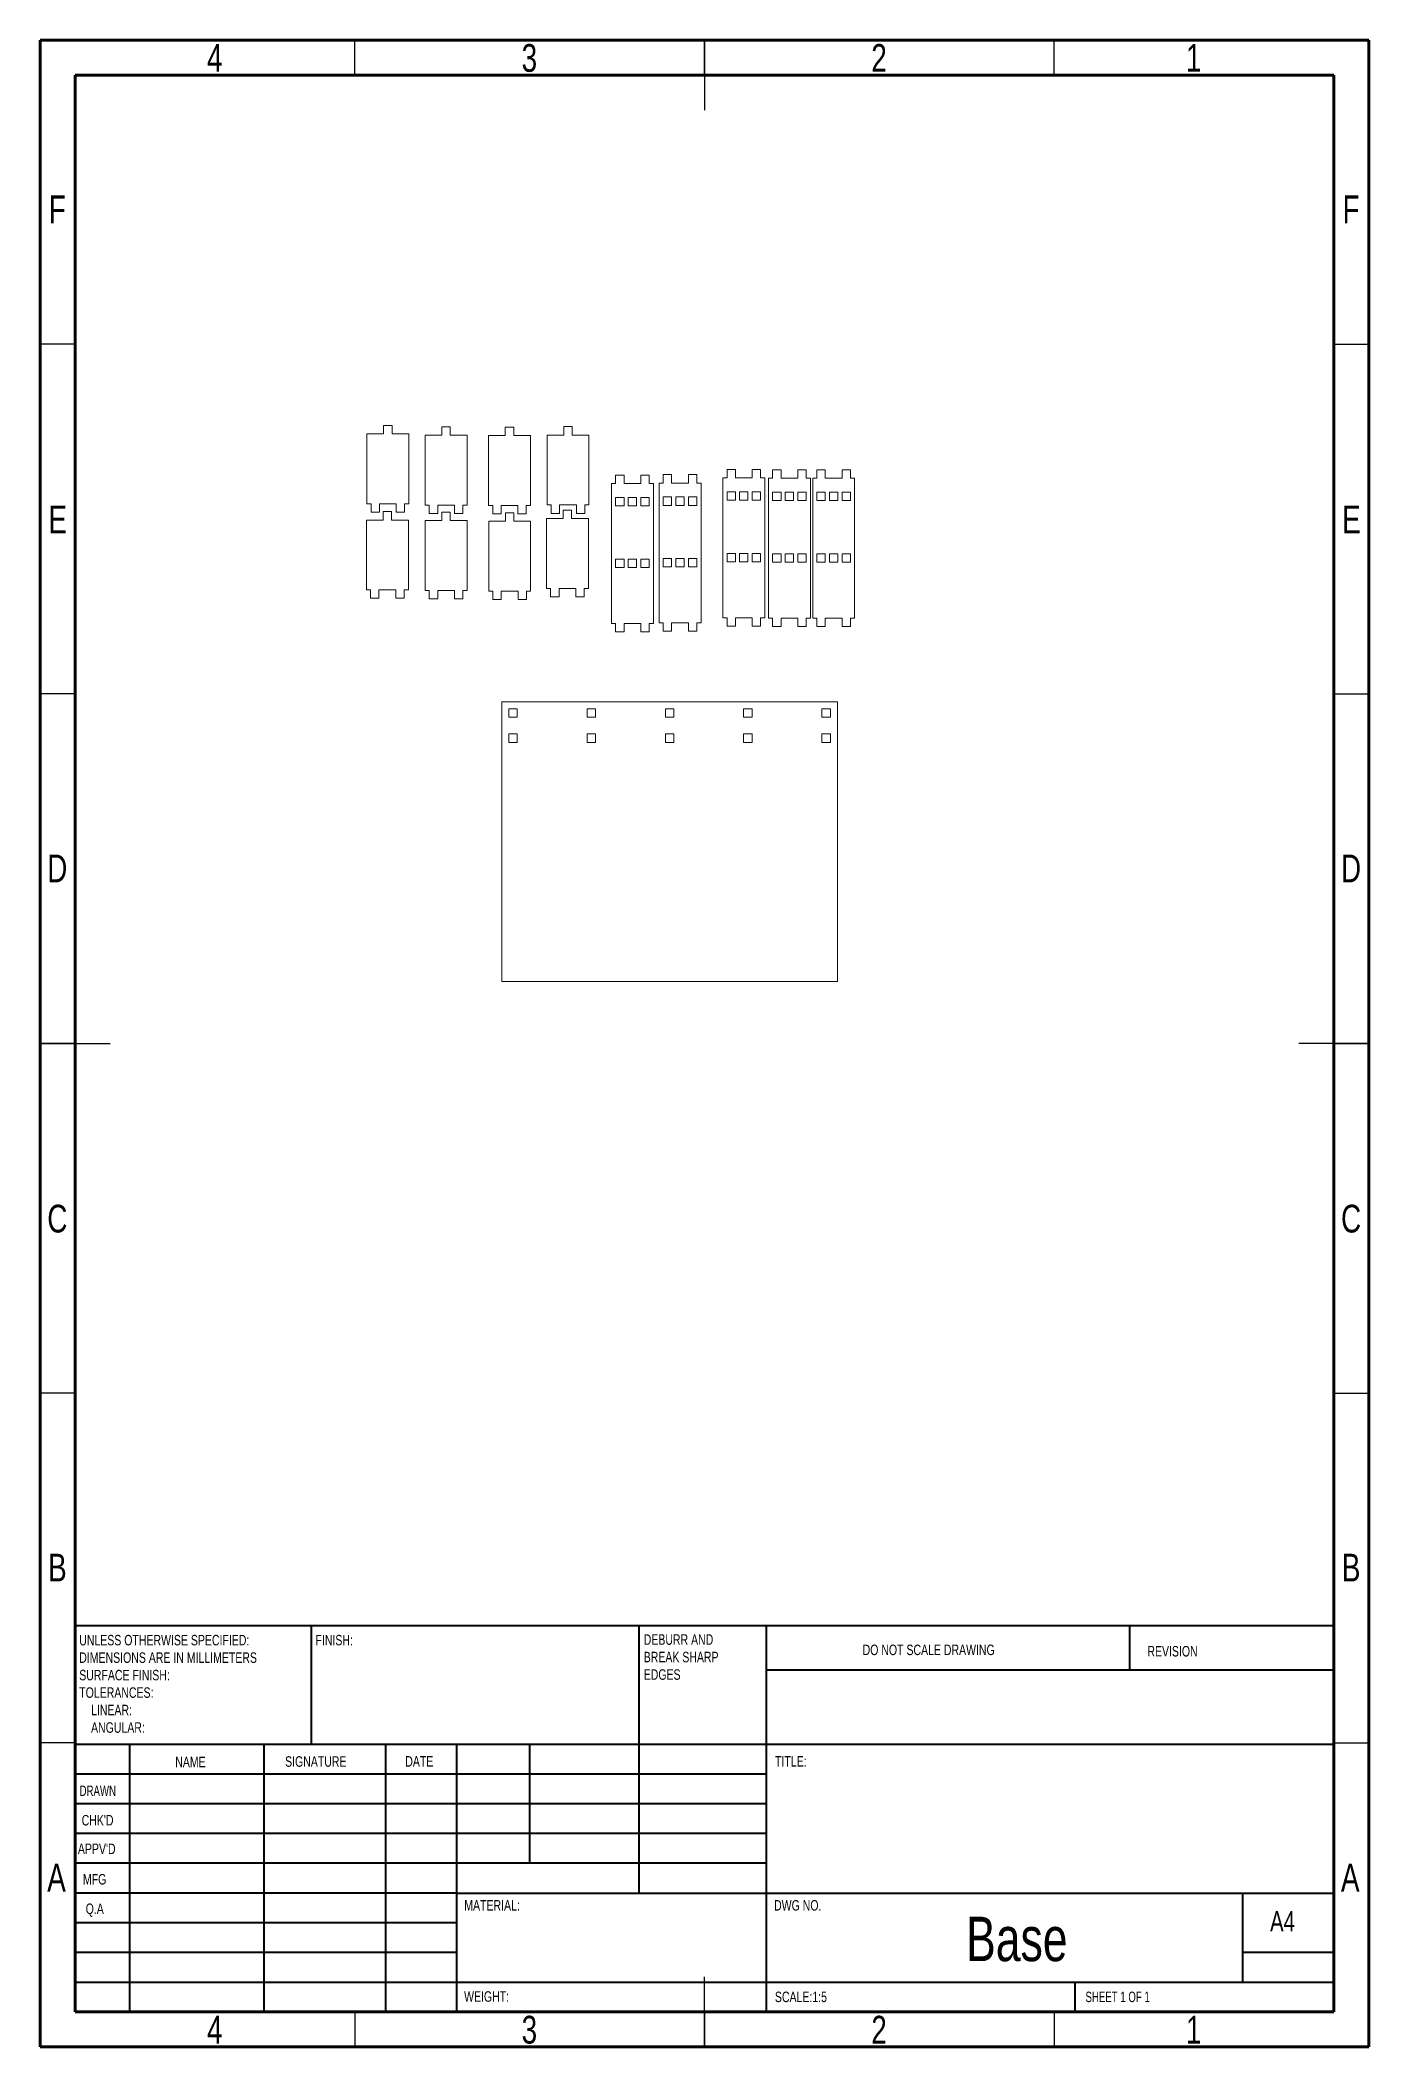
# Model space of a CAD drawing. Header units: millimetres. Extents: x 15 to 205, y 5 to 292.
import ezdxf

# ---------------------------------------------------------------- set-up
doc = ezdxf.new("R2010")
doc.units = ezdxf.units.MM
doc.styles.add('SLDTEXTSTYLE0', font='TXT', dxfattribs={"width": 0.75})
doc.styles.add('SLDTEXTSTYLE1', font='TXT', dxfattribs={"width": 0.686449})
doc.styles.add('SLDTEXTSTYLE2', font='TXT', dxfattribs={"width": 0.6875})

# ---------------------------------------------------------------- blocks, each defined once
blk = doc.blocks.new('SW_NOTE_0')
at = {"color": 0, "linetype": 'Continuous', "lineweight": 0, "char_height": 1.5, "attachment_point": 1, "style": 'SLDTEXTSTYLE0'}
for s, insert in [('UNLESS OTHERWISE SPECIFIED:', (0, 1.93)), ('DIMENSIONS ARE IN MILLIMETERS', (0, -0.57)), ('TOLERANCES:', (0, -5.57)), ('SURFACE FINISH:', (0, -3.07)), ('LINEAR:', (1.69, -8.07)), ('ANGULAR:', (1.69, -10.57))]:
    blk.add_mtext(s, dxfattribs=dict(at, insert=insert))
blk = doc.blocks.new('SW_NOTE_1')
at = {"color": 0, "linetype": 'Continuous', "lineweight": 0, "char_height": 1.5, "attachment_point": 1, "style": 'SLDTEXTSTYLE0'}
for s, insert in [('DEBURR AND', (0, 1.93)), ('BREAK SHARP', (0, -0.57)), ('EDGES', (0, -3.07))]:
    blk.add_mtext(s, dxfattribs=dict(at, insert=insert))

msp = doc.modelspace()

# ---------------------------------------------------------------- linework, layer by layer
at = {"color": 7, "linetype": 'Continuous', "lineweight": 60}
for p, q in [((15, 5), (15, 292)), ((15, 292), (205, 292)), ((205, 292), (205, 5)), ((20, 10), (20, 287)), ((20, 287), (200, 287)), ((200, 287), (200, 10)), ((200, 10), (20, 10)), ((205, 5), (15, 5))]:
    msp.add_line(p, q, dxfattribs=at)
at = {"color": 7, "linetype": 'Continuous', "lineweight": 30}
for p, q in [((60, 287), (60, 292)), ((110, 292), (110, 282)), ((110, 287), (110, 292)), ((160, 287), (160, 292)), ((20, 248.5), (15, 248.5)), ((200, 248.5), (205, 248.5)), ((20, 198.5), (15, 198.5)), ((200, 198.5), (205, 198.5)), ((15, 148.5), (25, 148.5)), ((20, 148.5), (15, 148.5)), ((205, 148.5), (195, 148.5)), ((200, 148.5), (205, 148.5)), ((20, 98.5), (15, 98.5)), ((200, 98.5), (205, 98.5)), ((20, 48.5), (15, 48.5)), ((200, 48.5), (205, 48.5)), ((110, 5), (110, 15)), ((60, 10), (60, 5)), ((110, 10), (110, 5)), ((160, 10), (160, 5))]:
    msp.add_line(p, q, dxfattribs=at)
at = {"color": 7, "linetype": 'Continuous', "lineweight": 15}
for p, q in [((61.72, 235.7), (61.72, 225.7)), ((64.12, 235.7), (61.72, 235.7)), ((64.12, 236.9), (64.12, 235.7)), ((65.32, 236.9), (64.12, 236.9)), ((65.32, 235.7), (65.32, 236.9)), ((67.72, 235.7), (65.32, 235.7)), ((67.72, 225.7), (67.72, 235.7)), ((70.05, 235.51), (70.05, 225.51)), ((72.45, 235.51), (70.05, 235.51)), ((72.45, 236.71), (72.45, 235.51)), ((73.65, 236.71), (72.45, 236.71)), ((73.65, 235.51), (73.65, 236.71)), ((76.05, 235.51), (73.65, 235.51)), ((76.05, 225.51), (76.05, 235.51)), ((79.12, 235.45), (79.12, 225.45)), ((81.52, 235.45), (79.12, 235.45)), ((81.52, 236.65), (81.52, 235.45)), ((82.72, 236.65), (81.52, 236.65)), ((82.72, 235.45), (82.72, 236.65)), ((85.12, 235.45), (82.72, 235.45)), ((85.12, 225.45), (85.12, 235.45)), ((87.48, 235.52), (87.48, 225.52)), ((89.88, 235.52), (87.48, 235.52)), ((89.88, 236.72), (89.88, 235.52)), ((91.08, 236.72), (89.88, 236.72)), ((91.08, 235.52), (91.08, 236.72)), ((93.48, 235.52), (91.08, 235.52)), ((93.48, 225.52), (93.48, 235.52)), ((97.29, 229.79), (97.29, 228.59)), ((98.49, 229.79), (97.29, 229.79)), ((98.49, 228.59), (98.49, 229.79)), ((100.89, 229.79), (100.89, 228.59)), ((102.09, 229.79), (100.89, 229.79)), ((102.09, 228.59), (102.09, 229.79)), ((104.1, 229.86), (104.1, 228.66)), ((105.3, 229.86), (104.1, 229.86)), ((105.3, 228.66), (105.3, 229.86)), ((107.7, 229.86), (107.7, 228.66)), ((108.9, 229.86), (107.7, 229.86)), ((108.9, 228.66), (108.9, 229.86)), ((113.22, 230.59), (113.22, 229.39)), ((114.42, 230.59), (113.22, 230.59)), ((114.42, 229.39), (114.42, 230.59)), ((116.82, 230.59), (116.82, 229.39)), ((118.02, 230.59), (116.82, 230.59)), ((118.02, 229.39), (118.02, 230.59)), ((119.74, 230.55), (119.74, 229.35)), ((120.94, 230.55), (119.74, 230.55)), ((120.94, 229.35), (120.94, 230.55)), ((123.34, 230.55), (123.34, 229.35)), ((124.54, 230.55), (123.34, 230.55)), ((124.54, 229.35), (124.54, 230.55)), ((126.07, 230.54), (126.07, 229.34)), ((127.27, 230.54), (126.07, 230.54)), ((127.27, 229.34), (127.27, 230.54)), ((129.67, 230.54), (129.67, 229.34)), ((130.87, 230.54), (129.67, 230.54)), ((130.87, 229.34), (130.87, 230.54)), ((96.69, 228.59), (96.69, 208.59)), ((97.29, 228.59), (96.69, 228.59)), ((100.89, 228.59), (98.49, 228.59)), ((102.69, 228.59), (102.09, 228.59)), ((102.69, 208.59), (102.69, 228.59)), ((103.5, 228.66), (103.5, 208.66)), ((104.1, 228.66), (103.5, 228.66)), ((107.7, 228.66), (105.3, 228.66)), ((109.5, 228.66), (108.9, 228.66)), ((109.5, 208.66), (109.5, 228.66)), ((112.62, 229.39), (112.62, 209.39)), ((113.22, 229.39), (112.62, 229.39)), ((114.42, 227.39), (113.22, 227.39)), ((113.22, 227.39), (113.22, 226.19)), ((116.82, 229.39), (114.42, 229.39)), ((114.42, 226.19), (114.42, 227.39)), ((116.22, 227.39), (115.02, 227.39)), ((115.02, 227.39), (115.02, 226.19)), ((116.22, 226.19), (116.22, 227.39)), ((118.02, 227.39), (116.82, 227.39)), ((116.82, 227.39), (116.82, 226.19)), ((118.62, 229.39), (118.02, 229.39)), ((118.02, 226.19), (118.02, 227.39)), ((118.62, 209.39), (118.62, 229.39)), ((119.14, 229.35), (119.14, 209.35)), ((119.74, 229.35), (119.14, 229.35)), ((120.94, 227.35), (119.74, 227.35)), ((119.74, 227.35), (119.74, 226.15)), ((123.34, 229.35), (120.94, 229.35)), ((120.94, 226.15), (120.94, 227.35)), ((122.74, 227.35), (121.54, 227.35)), ((121.54, 227.35), (121.54, 226.15)), ((122.74, 226.15), (122.74, 227.35)), ((124.54, 227.35), (123.34, 227.35)), ((123.34, 227.35), (123.34, 226.15)), ((125.14, 229.35), (124.54, 229.35)), ((124.54, 226.15), (124.54, 227.35)), ((125.14, 209.35), (125.14, 229.35)), ((125.47, 229.34), (125.47, 209.34)), ((126.07, 229.34), (125.47, 229.34)), ((127.27, 227.34), (126.07, 227.34)), ((126.07, 227.34), (126.07, 226.14)), ((129.67, 229.34), (127.27, 229.34)), ((127.27, 226.14), (127.27, 227.34)), ((129.07, 227.34), (127.87, 227.34)), ((127.87, 227.34), (127.87, 226.14)), ((129.07, 226.14), (129.07, 227.34)), ((130.87, 227.34), (129.67, 227.34)), ((129.67, 227.34), (129.67, 226.14)), ((131.47, 229.34), (130.87, 229.34)), ((130.87, 226.14), (130.87, 227.34)), ((131.47, 209.34), (131.47, 229.34)), ((61.72, 225.7), (62.32, 225.7)), ((62.32, 225.7), (62.32, 224.5)), ((62.32, 224.5), (63.52, 224.5)), ((63.52, 225.7), (65.92, 225.7)), ((63.52, 224.5), (63.52, 225.7)), ((64.05, 224.57), (64.05, 223.37)), ((65.25, 224.57), (64.05, 224.57)), ((65.25, 223.37), (65.25, 224.57)), ((65.92, 225.7), (65.92, 224.5)), ((65.92, 224.5), (67.12, 224.5)), ((67.12, 224.5), (67.12, 225.7)), ((67.12, 225.7), (67.72, 225.7)), ((70.05, 225.51), (70.65, 225.51)), ((70.65, 225.51), (70.65, 224.31)), ((70.65, 224.31), (71.85, 224.31)), ((71.85, 225.51), (74.25, 225.51)), ((71.85, 224.31), (71.85, 225.51)), ((72.45, 224.51), (72.45, 223.31)), ((73.65, 224.51), (72.45, 224.51)), ((73.65, 223.31), (73.65, 224.51)), ((74.25, 225.51), (74.25, 224.31)), ((74.25, 224.31), (75.45, 224.31)), ((75.45, 224.31), (75.45, 225.51)), ((75.45, 225.51), (76.05, 225.51)), ((79.12, 225.45), (79.72, 225.45)), ((79.72, 225.45), (79.72, 224.25)), ((79.72, 224.25), (80.92, 224.25)), ((80.92, 225.45), (83.32, 225.45)), ((80.92, 224.25), (80.92, 225.45)), ((81.54, 224.4), (81.54, 223.2)), ((82.74, 224.4), (81.54, 224.4)), ((82.74, 223.2), (82.74, 224.4)), ((83.32, 225.45), (83.32, 224.25)), ((83.32, 224.25), (84.52, 224.25)), ((84.52, 224.25), (84.52, 225.45)), ((84.52, 225.45), (85.12, 225.45)), ((87.48, 225.52), (88.08, 225.52)), ((88.08, 225.52), (88.08, 224.32)), ((88.08, 224.32), (89.28, 224.32)), ((89.28, 225.52), (91.68, 225.52)), ((89.28, 224.32), (89.28, 225.52)), ((89.8, 224.79), (89.8, 223.59)), ((91, 224.79), (89.8, 224.79)), ((91, 223.59), (91, 224.79)), ((91.68, 225.52), (91.68, 224.32)), ((91.68, 224.32), (92.88, 224.32)), ((92.88, 224.32), (92.88, 225.52)), ((92.88, 225.52), (93.48, 225.52)), ((98.49, 226.59), (97.29, 226.59)), ((97.29, 226.59), (97.29, 225.39)), ((97.29, 225.39), (98.49, 225.39)), ((98.49, 225.39), (98.49, 226.59)), ((100.29, 226.59), (99.09, 226.59)), ((99.09, 226.59), (99.09, 225.39)), ((99.09, 225.39), (100.29, 225.39)), ((100.29, 225.39), (100.29, 226.59)), ((102.09, 226.59), (100.89, 226.59)), ((100.89, 226.59), (100.89, 225.39)), ((100.89, 225.39), (102.09, 225.39)), ((102.09, 225.39), (102.09, 226.59)), ((105.3, 226.66), (104.1, 226.66)), ((104.1, 226.66), (104.1, 225.46)), ((104.1, 225.46), (105.3, 225.46)), ((105.3, 225.46), (105.3, 226.66)), ((107.1, 226.66), (105.9, 226.66)), ((105.9, 226.66), (105.9, 225.46)), ((105.9, 225.46), (107.1, 225.46)), ((107.1, 225.46), (107.1, 226.66)), ((108.9, 226.66), (107.7, 226.66)), ((107.7, 226.66), (107.7, 225.46)), ((107.7, 225.46), (108.9, 225.46)), ((108.9, 225.46), (108.9, 226.66)), ((113.22, 226.19), (114.42, 226.19)), ((115.02, 226.19), (116.22, 226.19)), ((116.82, 226.19), (118.02, 226.19)), ((119.74, 226.15), (120.94, 226.15)), ((121.54, 226.15), (122.74, 226.15)), ((123.34, 226.15), (124.54, 226.15)), ((126.07, 226.14), (127.27, 226.14)), ((127.87, 226.14), (129.07, 226.14)), ((129.67, 226.14), (130.87, 226.14)), ((61.65, 223.37), (61.65, 213.37)), ((64.05, 223.37), (61.65, 223.37)), ((67.65, 223.37), (65.25, 223.37)), ((67.65, 213.37), (67.65, 223.37)), ((70.05, 223.31), (70.05, 213.31)), ((72.45, 223.31), (70.05, 223.31)), ((76.05, 223.31), (73.65, 223.31)), ((76.05, 213.31), (76.05, 223.31)), ((79.14, 223.2), (79.14, 213.2)), ((81.54, 223.2), (79.14, 223.2)), ((85.14, 223.2), (82.74, 223.2)), ((85.14, 213.2), (85.14, 223.2)), ((87.4, 223.59), (87.4, 213.59)), ((89.8, 223.59), (87.4, 223.59)), ((93.4, 223.59), (91, 223.59)), ((93.4, 213.59), (93.4, 223.59)), ((114.42, 218.59), (113.22, 218.59)), ((113.22, 218.59), (113.22, 217.39)), ((114.42, 217.39), (114.42, 218.59)), ((116.22, 218.59), (115.02, 218.59)), ((115.02, 218.59), (115.02, 217.39)), ((116.22, 217.39), (116.22, 218.59)), ((118.02, 218.59), (116.82, 218.59)), ((116.82, 218.59), (116.82, 217.39)), ((118.02, 217.39), (118.02, 218.59)), ((120.94, 218.55), (119.74, 218.55)), ((119.74, 218.55), (119.74, 217.35)), ((120.94, 217.35), (120.94, 218.55)), ((122.74, 218.55), (121.54, 218.55)), ((121.54, 218.55), (121.54, 217.35)), ((122.74, 217.35), (122.74, 218.55)), ((124.54, 218.55), (123.34, 218.55)), ((123.34, 218.55), (123.34, 217.35)), ((124.54, 217.35), (124.54, 218.55)), ((127.27, 218.54), (126.07, 218.54)), ((126.07, 218.54), (126.07, 217.34)), ((127.27, 217.34), (127.27, 218.54)), ((129.07, 218.54), (127.87, 218.54)), ((127.87, 218.54), (127.87, 217.34)), ((129.07, 217.34), (129.07, 218.54)), ((130.87, 218.54), (129.67, 218.54)), ((129.67, 218.54), (129.67, 217.34)), ((130.87, 217.34), (130.87, 218.54)), ((98.49, 217.79), (97.29, 217.79)), ((97.29, 217.79), (97.29, 216.59)), ((97.29, 216.59), (98.49, 216.59)), ((98.49, 216.59), (98.49, 217.79)), ((100.29, 217.79), (99.09, 217.79)), ((99.09, 217.79), (99.09, 216.59)), ((99.09, 216.59), (100.29, 216.59)), ((100.29, 216.59), (100.29, 217.79)), ((102.09, 217.79), (100.89, 217.79)), ((100.89, 217.79), (100.89, 216.59)), ((100.89, 216.59), (102.09, 216.59)), ((102.09, 216.59), (102.09, 217.79)), ((105.3, 217.86), (104.1, 217.86)), ((104.1, 217.86), (104.1, 216.66)), ((104.1, 216.66), (105.3, 216.66)), ((105.3, 216.66), (105.3, 217.86)), ((107.1, 217.86), (105.9, 217.86)), ((105.9, 217.86), (105.9, 216.66)), ((105.9, 216.66), (107.1, 216.66)), ((107.1, 216.66), (107.1, 217.86)), ((108.9, 217.86), (107.7, 217.86)), ((107.7, 217.86), (107.7, 216.66)), ((107.7, 216.66), (108.9, 216.66)), ((108.9, 216.66), (108.9, 217.86)), ((113.22, 217.39), (114.42, 217.39)), ((115.02, 217.39), (116.22, 217.39)), ((116.82, 217.39), (118.02, 217.39)), ((119.74, 217.35), (120.94, 217.35)), ((121.54, 217.35), (122.74, 217.35)), ((123.34, 217.35), (124.54, 217.35)), ((126.07, 217.34), (127.27, 217.34)), ((127.87, 217.34), (129.07, 217.34)), ((129.67, 217.34), (130.87, 217.34)), ((61.65, 213.37), (62.25, 213.37)), ((62.25, 213.37), (62.25, 212.17)), ((63.45, 213.37), (65.85, 213.37)), ((63.45, 212.17), (63.45, 213.37)), ((65.85, 213.37), (65.85, 212.17)), ((67.05, 212.17), (67.05, 213.37)), ((67.05, 213.37), (67.65, 213.37)), ((70.05, 213.31), (70.65, 213.31)), ((70.65, 213.31), (70.65, 212.11)), ((71.85, 213.31), (74.25, 213.31)), ((71.85, 212.11), (71.85, 213.31)), ((74.25, 213.31), (74.25, 212.11)), ((75.45, 212.11), (75.45, 213.31)), ((75.45, 213.31), (76.05, 213.31)), ((79.14, 213.2), (79.74, 213.2)), ((79.74, 213.2), (79.74, 212)), ((80.94, 213.2), (83.34, 213.2)), ((80.94, 212), (80.94, 213.2)), ((83.34, 213.2), (83.34, 212)), ((84.54, 212), (84.54, 213.2)), ((84.54, 213.2), (85.14, 213.2)), ((87.4, 213.59), (88, 213.59)), ((88, 213.59), (88, 212.39)), ((88, 212.39), (89.2, 212.39)), ((89.2, 213.59), (91.6, 213.59)), ((89.2, 212.39), (89.2, 213.59)), ((91.6, 213.59), (91.6, 212.39)), ((91.6, 212.39), (92.8, 212.39)), ((92.8, 212.39), (92.8, 213.59)), ((92.8, 213.59), (93.4, 213.59)), ((62.25, 212.17), (63.45, 212.17)), ((65.85, 212.17), (67.05, 212.17)), ((70.65, 212.11), (71.85, 212.11)), ((74.25, 212.11), (75.45, 212.11)), ((79.74, 212), (80.94, 212)), ((83.34, 212), (84.54, 212)), ((96.69, 208.59), (97.29, 208.59)), ((97.29, 208.59), (97.29, 207.39)), ((97.29, 207.39), (98.49, 207.39)), ((98.49, 208.59), (100.89, 208.59)), ((98.49, 207.39), (98.49, 208.59)), ((100.89, 208.59), (100.89, 207.39)), ((100.89, 207.39), (102.09, 207.39)), ((102.09, 208.59), (102.69, 208.59)), ((102.09, 207.39), (102.09, 208.59)), ((103.5, 208.66), (104.1, 208.66)), ((104.1, 208.66), (104.1, 207.46)), ((104.1, 207.46), (105.3, 207.46)), ((105.3, 208.66), (107.7, 208.66)), ((105.3, 207.46), (105.3, 208.66)), ((107.7, 208.66), (107.7, 207.46)), ((107.7, 207.46), (108.9, 207.46)), ((108.9, 208.66), (109.5, 208.66)), ((108.9, 207.46), (108.9, 208.66)), ((112.62, 209.39), (113.22, 209.39)), ((113.22, 209.39), (113.22, 208.19)), ((113.22, 208.19), (114.42, 208.19)), ((114.42, 209.39), (116.82, 209.39)), ((114.42, 208.19), (114.42, 209.39)), ((116.82, 209.39), (116.82, 208.19)), ((116.82, 208.19), (118.02, 208.19)), ((118.02, 209.39), (118.62, 209.39)), ((118.02, 208.19), (118.02, 209.39)), ((119.14, 209.35), (119.74, 209.35)), ((119.74, 209.35), (119.74, 208.15)), ((119.74, 208.15), (120.94, 208.15)), ((120.94, 209.35), (123.34, 209.35)), ((120.94, 208.15), (120.94, 209.35)), ((123.34, 209.35), (123.34, 208.15)), ((123.34, 208.15), (124.54, 208.15)), ((124.54, 209.35), (125.14, 209.35)), ((124.54, 208.15), (124.54, 209.35)), ((125.47, 209.34), (126.07, 209.34)), ((126.07, 209.34), (126.07, 208.14)), ((126.07, 208.14), (127.27, 208.14)), ((127.27, 209.34), (129.67, 209.34)), ((127.27, 208.14), (127.27, 209.34)), ((129.67, 209.34), (129.67, 208.14)), ((129.67, 208.14), (130.87, 208.14)), ((130.87, 209.34), (131.47, 209.34)), ((130.87, 208.14), (130.87, 209.34)), ((129, 197.38), (81, 197.38)), ((81, 197.38), (81, 157.38)), ((83.2, 196.38), (82, 196.38)), ((82, 196.38), (82, 195.18)), ((82, 195.18), (83.2, 195.18)), ((83.2, 195.18), (83.2, 196.38)), ((94.4, 196.38), (93.2, 196.38)), ((93.2, 196.38), (93.2, 195.18)), ((93.2, 195.18), (94.4, 195.18)), ((94.4, 195.18), (94.4, 196.38)), ((105.6, 196.38), (104.4, 196.38)), ((104.4, 196.38), (104.4, 195.18)), ((104.4, 195.18), (105.6, 195.18)), ((105.6, 195.18), (105.6, 196.38)), ((116.8, 196.38), (115.6, 196.38)), ((115.6, 196.38), (115.6, 195.18)), ((115.6, 195.18), (116.8, 195.18)), ((116.8, 195.18), (116.8, 196.38)), ((128, 196.38), (126.8, 196.38)), ((126.8, 196.38), (126.8, 195.18)), ((126.8, 195.18), (128, 195.18)), ((128, 195.18), (128, 196.38)), ((129, 157.38), (129, 197.38)), ((83.2, 192.78), (82, 192.78)), ((82, 192.78), (82, 191.57)), ((83.2, 191.57), (83.2, 192.78)), ((94.4, 192.78), (93.2, 192.78)), ((93.2, 192.78), (93.2, 191.57)), ((94.4, 191.57), (94.4, 192.78)), ((105.6, 192.78), (104.4, 192.78)), ((104.4, 192.78), (104.4, 191.57)), ((105.6, 191.57), (105.6, 192.78)), ((116.8, 192.78), (115.6, 192.78)), ((115.6, 192.78), (115.6, 191.57)), ((116.8, 191.57), (116.8, 192.78)), ((128, 192.78), (126.8, 192.78)), ((126.8, 192.78), (126.8, 191.57)), ((128, 191.57), (128, 192.78)), ((82, 191.57), (83.2, 191.57)), ((93.2, 191.57), (94.4, 191.57)), ((104.4, 191.57), (105.6, 191.57)), ((115.6, 191.57), (116.8, 191.57)), ((126.8, 191.57), (128, 191.57)), ((81, 157.38), (129, 157.38))]:
    msp.add_line(p, q, dxfattribs=at)
at = {"color": 7, "linetype": 'Continuous', "lineweight": 40}
for p, q in [((20, 65.25), (200, 65.25)), ((20, 65.25), (20, 10)), ((53.8, 48.25), (53.8, 65.25)), ((100.6, 65.25), (100.6, 27)), ((118.8, 65.25), (118.8, 10)), ((170.8, 58.88), (170.8, 65.25)), ((200, 58.88), (118.8, 58.88)), ((200, 48.25), (20, 48.25)), ((27.8, 48.25), (27.8, 10)), ((46.99, 48.25), (46.99, 10)), ((64.4, 48.25), (64.4, 10)), ((74.6, 10), (74.6, 48.25)), ((85, 31.25), (85, 48.25)), ((118.8, 44), (20, 44)), ((118.8, 39.75), (20, 39.75)), ((118.8, 35.5), (20, 35.5)), ((118.8, 31.25), (20, 31.25)), ((74.6, 27), (20, 27)), ((74.6, 27), (200, 27)), ((187, 14.25), (187, 27)), ((74.6, 22.75), (20, 22.75)), ((74.6, 18.5), (20, 18.5)), ((200, 18.5), (187, 18.5)), ((20, 14.25), (200, 14.25)), ((163, 10), (163, 14.25))]:
    msp.add_line(p, q, dxfattribs=at)

# ---------------------------------------------------------------- block references
at = {"color": 7, "linetype": 'Continuous', "lineweight": 0}
for name, p in [('SW_NOTE_0', (20.59, 61.99)), ('SW_NOTE_1', (101.31, 62.07))]:
    msp.add_blockref(name, p, dxfattribs=at)

# ---------------------------------------------------------------- texts
for s, insert, char_height, attachment_point, style in [('4', (39.96, 291.44), 3.97, 2, 'SLDTEXTSTYLE0'), ('3', (84.96, 291.44), 3.97, 2, 'SLDTEXTSTYLE0'), ('2', (134.96, 291.44), 3.97, 2, 'SLDTEXTSTYLE0'), ('1', (179.96, 291.44), 3.97, 2, 'SLDTEXTSTYLE0'), ('F', (17.46, 269.78), 3.97, 2, 'SLDTEXTSTYLE0'), ('F', (202.46, 269.78), 3.97, 2, 'SLDTEXTSTYLE0'), ('E', (17.51, 225.44), 3.97, 2, 'SLDTEXTSTYLE0'), ('E', (202.51, 225.44), 3.97, 2, 'SLDTEXTSTYLE0'), ('D', (17.45, 175.53), 3.97, 2, 'SLDTEXTSTYLE0'), ('D', (202.45, 175.53), 3.97, 2, 'SLDTEXTSTYLE0'), ('C', (17.46, 125.44), 3.97, 2, 'SLDTEXTSTYLE0'), ('C', (202.46, 125.44), 3.97, 2, 'SLDTEXTSTYLE0'), ('B', (17.47, 75.53), 3.97, 2, 'SLDTEXTSTYLE0'), ('B', (202.47, 75.53), 3.97, 2, 'SLDTEXTSTYLE0'), ('FINISH:', (54.37, 63.92), 1.5, 1, 'SLDTEXTSTYLE0'), ('DO NOT SCALE DRAWING', (132.61, 62.53), 1.5, 1, 'SLDTEXTSTYLE0'), ('REVISION', (173.33, 62.33), 1.5, 1, 'SLDTEXTSTYLE0'), ('NAME', (34.32, 46.5), 1.5, 1, 'SLDTEXTSTYLE0'), ('SIGNATURE', (50.03, 46.56), 1.5, 1, 'SLDTEXTSTYLE0'), ('DATE', (67.21, 46.58), 1.5, 1, 'SLDTEXTSTYLE0'), ('TITLE:', (120.09, 46.58), 1.5, 1, 'SLDTEXTSTYLE0'), ('DRAWN', (20.64, 42.38), 1.5, 1, 'SLDTEXTSTYLE1'), ("CHK'D", (20.94, 38.16), 1.5, 1, 'SLDTEXTSTYLE0'), ("APPV'D", (20.4, 34.07), 1.5, 1, 'SLDTEXTSTYLE0'), ('A', (17.34, 31.19), 3.97, 2, 'SLDTEXTSTYLE0'), ('MFG', (21.12, 29.72), 1.5, 1, 'SLDTEXTSTYLE0'), ('A', (202.34, 31.19), 3.97, 2, 'SLDTEXTSTYLE0'), ('MATERIAL:', (75.65, 25.99), 1.5, 1, 'SLDTEXTSTYLE0'), ('DWG NO.', (119.95, 25.99), 1.5, 1, 'SLDTEXTSTYLE0'), ('Q.A', (21.51, 25.5), 1.5, 1, 'SLDTEXTSTYLE0'), ('Base', (154.66, 23.61), 6.35, 2, 'SLDTEXTSTYLE0'), ('A4', (190.87, 24.41), 2.91, 1, 'SLDTEXTSTYLE0'), ('WEIGHT:', (75.62, 12.95), 1.499, 1, 'SLDTEXTSTYLE0'), ('SCALE:1:5', (120.07, 12.9), 1.5, 1, 'SLDTEXTSTYLE0'), ('SHEET 1 OF 1', (164.48, 12.9), 1.5, 1, 'SLDTEXTSTYLE2'), ('4', (39.96, 9.44), 3.97, 2, 'SLDTEXTSTYLE0'), ('3', (84.96, 9.44), 3.97, 2, 'SLDTEXTSTYLE0'), ('2', (134.96, 9.44), 3.97, 2, 'SLDTEXTSTYLE0'), ('1', (179.96, 9.44), 3.97, 2, 'SLDTEXTSTYLE0')]:
    msp.add_mtext(s, dxfattribs=dict(at, insert=insert, char_height=char_height, attachment_point=attachment_point, style=style))

doc.saveas('drawing.dxf')
